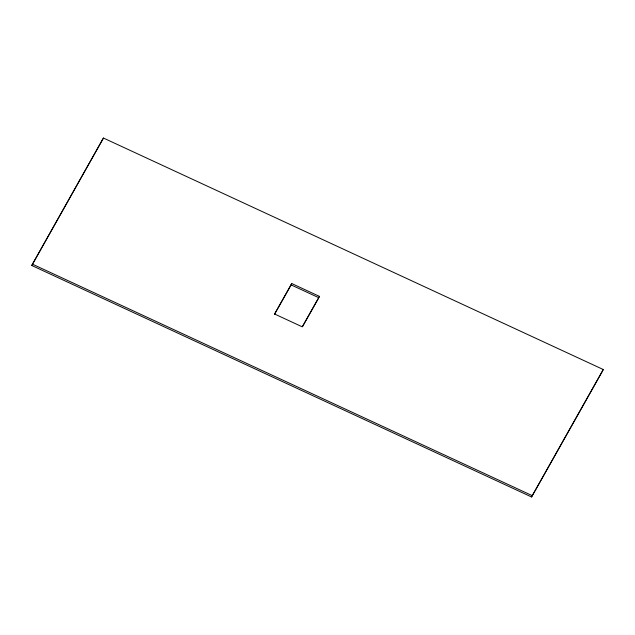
<?xml version="1.0" encoding="UTF-8"?>
<svg xmlns="http://www.w3.org/2000/svg" width="635" height="635" viewBox="0 0 635 635"><rect width="100%" height="100%" fill="white"/><g stroke="black" fill="none" stroke-linecap="round" stroke-linejoin="round"><path stroke-width="0.95" d="M31.75 265.486L103.441 138.033L603.25 369.514L602.631 370.864L531.558 496.967L31.75 265.486L103.441 138.033M291.116 284.893L291.735 283.543L319.429 296.37L318.81 297.72L291.116 284.893L274.423 314.508M531.558 496.967L603.25 369.514M291.735 283.543L274.566 314L302.26 326.827L319.429 296.37M302.593 326.485L318.333 298.569M32.369 264.136L532.178 495.617"/></g></svg>
